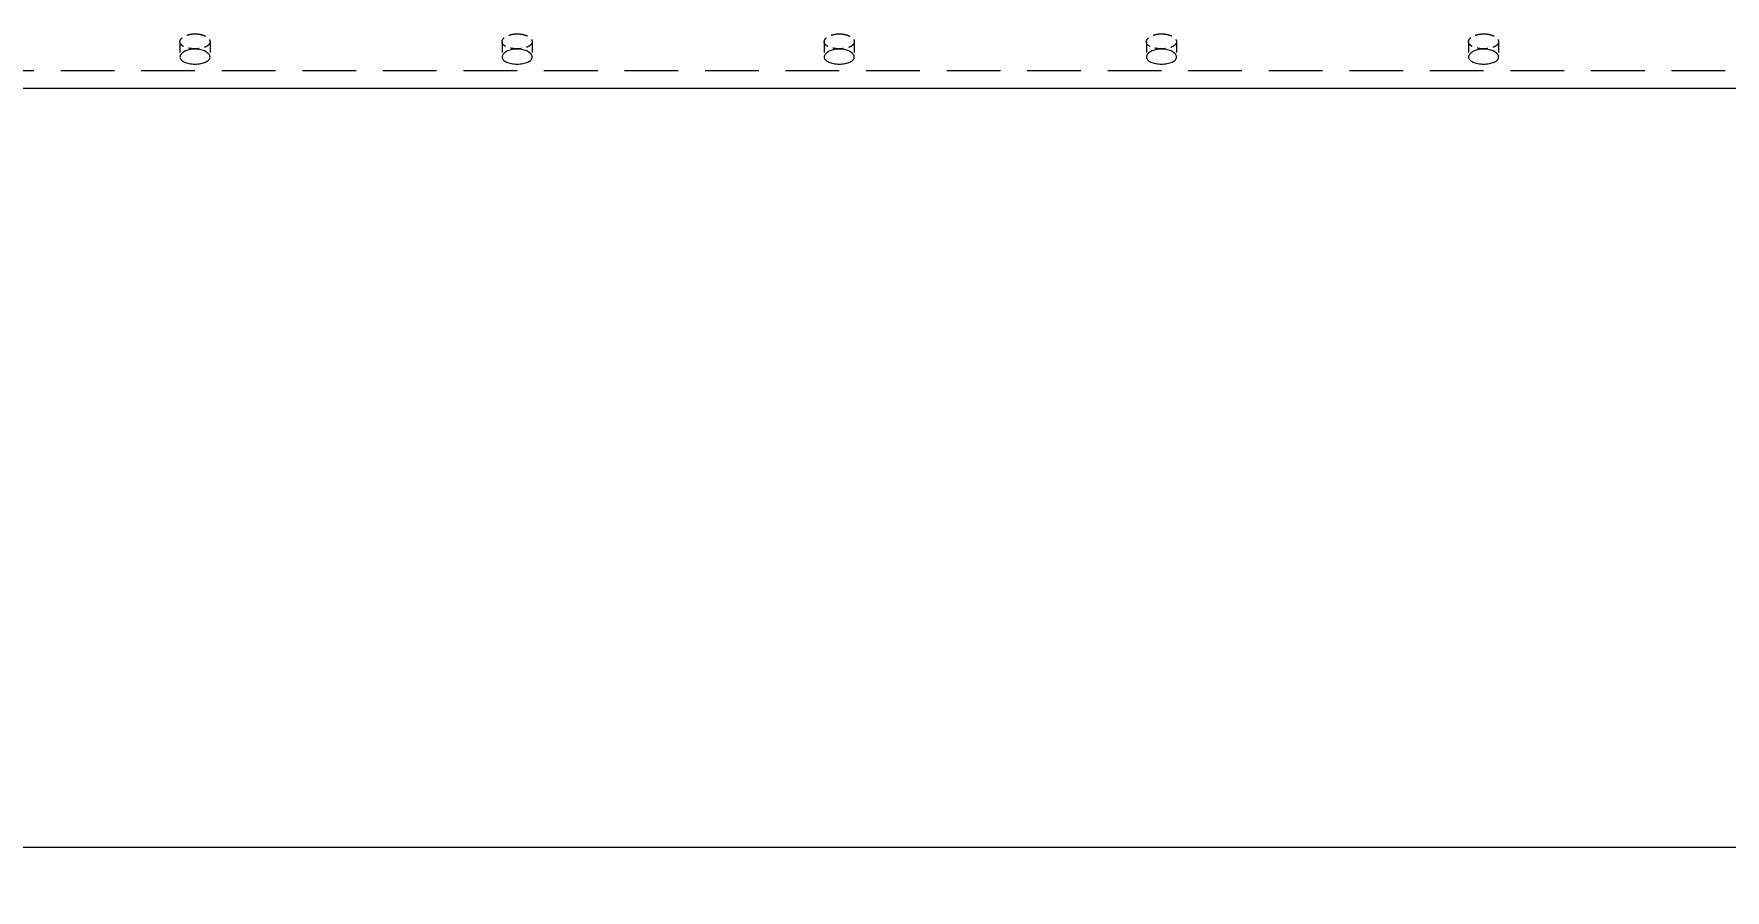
# Model space of a CAD drawing. Header units: millimetres. Extents: x -46397 to 283259, y -8690 to 23983.
# Drawn here: x 159347 to 160134, y -67 to 332 of the extents above; entities that cross this region are included whole.
import ezdxf

# ---------------------------------------------------------------- set-up
doc = ezdxf.new("R2010")
doc.units = ezdxf.units.MM
doc.linetypes.add('HIDDENX2', pattern=[0.75, 0.5, -0.25])
doc.layers.get('Defpoints').update_dxf_attribs({"lineweight": 0})
doc.layers.add('flashshoot', color=7, linetype='Continuous')
doc.layers.add('PHANTOM 2', color=8, linetype='Continuous', lineweight=0)
doc.styles.add('GHI CHÚ 1', font='isocp_IV25.ttf', dxfattribs={"width": 0.8})
doc.dimstyles.new('1-30SCALE', dxfattribs={"dimtxt": 75, "dimasz": 75, "dimexe": 37.5, "dimexo": 30, "dimgap": 30, "dimtad": 1, "dimtoh": 1, "dimdec": 0, "dimdsep": 46, "dimtxsty": 'GHI CHÚ 1', "dimcen": 0.09, "dimclrd": 256, "dimclre": 256, "dimclrt": 2, "dimadec": 0, "dimazin": 0, "dimtfac": 1, "dimtdec": 0, "dimtofl": 0, "dimtmove": 0, "dimatfit": 3, "dimfxl": 1, "dimlwd": 0, "dimlwe": 0, "dimarcsym": 0})

# ---------------------------------------------------------------- blocks, each defined once
blk = doc.blocks.new('A$C90275d84')
at = {"color": 1, "linetype": 'HIDDENX2', "lineweight": 0, "ltscale": 50}
blk.add_line((101.37, 1960), (101.37, -3000), dxfattribs=at)
at = {"color": 2, "linetype": 'Continuous', "lineweight": 0, "ltscale": 10}
blk.add_line((109.55, 1960), (109.55, -3000), dxfattribs=at)
at = {"color": 1, "linetype": 'HIDDENX2', "lineweight": 0, "ltscale": 10}
for p, q in [((87.79, 1067), (94.87, 1067)), ((87.79, 1053), (94.87, 1053)), ((87.79, 917), (94.87, 917)), ((87.79, 903), (94.87, 903)), ((87.79, 767), (94.87, 767)), ((87.79, 753), (94.87, 753)), ((87.79, 617), (94.87, 617)), ((87.79, 603), (94.87, 603)), ((87.79, 467), (94.87, 467)), ((87.79, 453), (94.87, 453))]:
    blk.add_line(p, q, dxfattribs=at)
for points in [[(84.08, 1060), (84.08, 1059.56), (84.1, 1059.11), (84.2, 1058.2), (84.28, 1057.75), (84.48, 1056.89), (84.6, 1056.48), (84.88, 1055.71), (85.04, 1055.36), (85.38, 1054.74), (85.57, 1054.45), (85.97, 1053.93), (86.19, 1053.71), (86.64, 1053.35), (86.88, 1053.22), (87.34, 1053.04), (87.57, 1053), (88.01, 1053), (88.23, 1053.04), (88.68, 1053.22), (88.89, 1053.35), (89.3, 1053.71), (89.5, 1053.93), (89.86, 1054.45), (90.02, 1054.74), (90.3, 1055.36), (90.43, 1055.71), (90.66, 1056.48), (90.76, 1056.89), (90.92, 1057.75), (90.98, 1058.2), (91.06, 1059.11), (91.08, 1059.56), (91.08, 1060.44), (91.06, 1060.89), (90.98, 1061.8), (90.92, 1062.25), (90.76, 1063.11), (90.66, 1063.52), (90.43, 1064.29), (90.3, 1064.64), (90.02, 1065.26), (89.86, 1065.55), (89.5, 1066.07), (89.3, 1066.29), (88.89, 1066.65), (88.68, 1066.78), (88.23, 1066.96), (88.01, 1067), (87.57, 1067), (87.34, 1066.96), (86.88, 1066.78), (86.64, 1066.65), (86.19, 1066.29), (85.97, 1066.07), (85.57, 1065.55), (85.38, 1065.26), (85.04, 1064.64), (84.88, 1064.29), (84.6, 1063.52), (84.48, 1063.11), (84.28, 1062.25), (84.2, 1061.8), (84.1, 1060.89), (84.08, 1060.44), (84.08, 1060)], [(84.08, 910), (84.08, 909.56), (84.1, 909.11), (84.2, 908.2), (84.28, 907.75), (84.48, 906.89), (84.6, 906.48), (84.88, 905.71), (85.04, 905.36), (85.38, 904.74), (85.57, 904.45), (85.97, 903.93), (86.19, 903.71), (86.64, 903.35), (86.88, 903.22), (87.34, 903.04), (87.57, 903), (88.01, 903), (88.23, 903.04), (88.68, 903.22), (88.89, 903.35), (89.3, 903.71), (89.5, 903.93), (89.86, 904.45), (90.02, 904.74), (90.3, 905.36), (90.43, 905.71), (90.66, 906.48), (90.76, 906.89), (90.92, 907.75), (90.98, 908.2), (91.06, 909.11), (91.08, 909.56), (91.08, 910.44), (91.06, 910.89), (90.98, 911.8), (90.92, 912.25), (90.76, 913.11), (90.66, 913.52), (90.43, 914.29), (90.3, 914.64), (90.02, 915.26), (89.86, 915.55), (89.5, 916.07), (89.3, 916.29), (88.89, 916.65), (88.68, 916.78), (88.23, 916.96), (88.01, 917), (87.57, 917), (87.34, 916.96), (86.88, 916.78), (86.64, 916.65), (86.19, 916.29), (85.97, 916.07), (85.57, 915.55), (85.38, 915.26), (85.04, 914.64), (84.88, 914.29), (84.6, 913.52), (84.48, 913.11), (84.28, 912.25), (84.2, 911.8), (84.1, 910.89), (84.08, 910.44), (84.08, 910)], [(84.08, 760), (84.08, 759.56), (84.1, 759.11), (84.2, 758.2), (84.28, 757.75), (84.48, 756.89), (84.6, 756.48), (84.88, 755.71), (85.04, 755.36), (85.38, 754.74), (85.57, 754.45), (85.97, 753.93), (86.19, 753.71), (86.64, 753.35), (86.88, 753.22), (87.34, 753.04), (87.57, 753), (88.01, 753), (88.23, 753.04), (88.68, 753.22), (88.89, 753.35), (89.3, 753.71), (89.5, 753.93), (89.86, 754.45), (90.02, 754.74), (90.3, 755.36), (90.43, 755.71), (90.66, 756.48), (90.76, 756.89), (90.92, 757.75), (90.98, 758.2), (91.06, 759.11), (91.08, 759.56), (91.08, 760.44), (91.06, 760.89), (90.98, 761.8), (90.92, 762.25), (90.76, 763.11), (90.66, 763.52), (90.43, 764.29), (90.3, 764.64), (90.02, 765.26), (89.86, 765.55), (89.5, 766.07), (89.3, 766.29), (88.89, 766.65), (88.68, 766.78), (88.23, 766.96), (88.01, 767), (87.57, 767), (87.34, 766.96), (86.88, 766.78), (86.64, 766.65), (86.19, 766.29), (85.97, 766.07), (85.57, 765.55), (85.38, 765.26), (85.04, 764.64), (84.88, 764.29), (84.6, 763.52), (84.48, 763.11), (84.28, 762.25), (84.2, 761.8), (84.1, 760.89), (84.08, 760.44), (84.08, 760)], [(84.08, 610), (84.08, 609.56), (84.1, 609.11), (84.2, 608.2), (84.28, 607.75), (84.48, 606.89), (84.6, 606.48), (84.88, 605.71), (85.04, 605.36), (85.38, 604.74), (85.57, 604.45), (85.97, 603.93), (86.19, 603.71), (86.64, 603.35), (86.88, 603.22), (87.34, 603.04), (87.57, 603), (88.01, 603), (88.23, 603.04), (88.68, 603.22), (88.89, 603.35), (89.3, 603.71), (89.5, 603.93), (89.86, 604.45), (90.02, 604.74), (90.3, 605.36), (90.43, 605.71), (90.66, 606.48), (90.76, 606.89), (90.92, 607.75), (90.98, 608.2), (91.06, 609.11), (91.08, 609.56), (91.08, 610.44), (91.06, 610.89), (90.98, 611.8), (90.92, 612.25), (90.76, 613.11), (90.66, 613.52), (90.43, 614.29), (90.3, 614.64), (90.02, 615.26), (89.86, 615.55), (89.5, 616.07), (89.3, 616.29), (88.89, 616.65), (88.68, 616.78), (88.23, 616.96), (88.01, 617), (87.57, 617), (87.34, 616.96), (86.88, 616.78), (86.64, 616.65), (86.19, 616.29), (85.97, 616.07), (85.57, 615.55), (85.38, 615.26), (85.04, 614.64), (84.88, 614.29), (84.6, 613.52), (84.48, 613.11), (84.28, 612.25), (84.2, 611.8), (84.1, 610.89), (84.08, 610.44), (84.08, 610)], [(84.08, 460), (84.08, 459.56), (84.1, 459.11), (84.2, 458.2), (84.28, 457.75), (84.48, 456.89), (84.6, 456.48), (84.88, 455.71), (85.04, 455.36), (85.38, 454.74), (85.57, 454.45), (85.97, 453.93), (86.19, 453.71), (86.64, 453.35), (86.88, 453.22), (87.34, 453.04), (87.57, 453), (88.01, 453), (88.23, 453.04), (88.68, 453.22), (88.89, 453.35), (89.3, 453.71), (89.5, 453.93), (89.86, 454.45), (90.02, 454.74), (90.3, 455.36), (90.43, 455.71), (90.66, 456.48), (90.76, 456.89), (90.92, 457.75), (90.98, 458.2), (91.06, 459.11), (91.08, 459.56), (91.08, 460.44), (91.06, 460.89), (90.98, 461.8), (90.92, 462.25), (90.76, 463.11), (90.66, 463.52), (90.43, 464.29), (90.3, 464.64), (90.02, 465.26), (89.86, 465.55), (89.5, 466.07), (89.3, 466.29), (88.89, 466.65), (88.68, 466.78), (88.23, 466.96), (88.01, 467), (87.57, 467), (87.34, 466.96), (86.88, 466.78), (86.64, 466.65), (86.19, 466.29), (85.97, 466.07), (85.57, 465.55), (85.38, 465.26), (85.04, 464.64), (84.88, 464.29), (84.6, 463.52), (84.48, 463.11), (84.28, 462.25), (84.2, 461.8), (84.1, 460.89), (84.08, 460.44), (84.08, 460)]]:
    blk.add_open_spline(points, degree=3, knots=[0, 0, 0, 0, 1.318854, 1.318854, 2.637708, 2.637708, 3.956563, 3.956563, 5.275417, 5.275417, 6.59427, 6.59427, 7.913123, 7.913123, 9.231977, 9.231977, 10.55083, 10.55083, 11.869683, 11.869683, 13.188536, 13.188536, 14.507389, 14.507389, 15.826243, 15.826243, 17.145097, 17.145097, 18.463951, 18.463951, 19.782805, 19.782805, 21.10166, 21.10166, 22.420514, 22.420514, 23.739368, 23.739368, 25.058222, 25.058222, 26.377077, 26.377077, 27.69593, 27.69593, 29.014783, 29.014783, 30.333636, 30.333636, 31.652489, 31.652489, 32.971343, 32.971343, 34.290196, 34.290196, 35.609049, 35.609049, 36.927902, 36.927902, 38.246757, 38.246757, 39.565611, 39.565611, 40.884465, 40.884465, 42.203319, 42.203319, 42.203319, 42.203319], dxfattribs=at)
at = {"color": 2, "linetype": 'Continuous', "lineweight": 0, "ltscale": 10}
for points in [[(91.18, 1060), (91.18, 1060.44), (91.2, 1060.89), (91.3, 1061.8), (91.38, 1062.25), (91.57, 1063.11), (91.69, 1063.52), (91.98, 1064.29), (92.13, 1064.64), (92.47, 1065.26), (92.66, 1065.55), (93.06, 1066.07), (93.28, 1066.29), (93.73, 1066.65), (93.96, 1066.78), (94.42, 1066.96), (94.65, 1067), (95.09, 1067), (95.32, 1066.96), (95.76, 1066.78), (95.98, 1066.65), (96.39, 1066.29), (96.59, 1066.07), (96.94, 1065.55), (97.11, 1065.26), (97.39, 1064.64), (97.53, 1064.29), (97.76, 1063.52), (97.86, 1063.11), (98.02, 1062.25), (98.08, 1061.8), (98.16, 1060.89), (98.18, 1060.44), (98.18, 1059.56), (98.16, 1059.11), (98.08, 1058.2), (98.02, 1057.75), (97.86, 1056.89), (97.76, 1056.48), (97.53, 1055.71), (97.39, 1055.36), (97.11, 1054.74), (96.94, 1054.45), (96.59, 1053.93), (96.39, 1053.71), (95.98, 1053.35), (95.76, 1053.22), (95.32, 1053.04), (95.09, 1053), (94.65, 1053), (94.42, 1053.04), (93.96, 1053.22), (93.73, 1053.35), (93.28, 1053.71), (93.06, 1053.93), (92.66, 1054.45), (92.47, 1054.74), (92.13, 1055.36), (91.98, 1055.71), (91.69, 1056.48), (91.57, 1056.89), (91.38, 1057.75), (91.3, 1058.2), (91.2, 1059.11), (91.18, 1059.56), (91.18, 1060)], [(91.18, 910), (91.18, 910.44), (91.2, 910.89), (91.3, 911.8), (91.38, 912.25), (91.57, 913.11), (91.69, 913.52), (91.98, 914.29), (92.13, 914.64), (92.47, 915.26), (92.66, 915.55), (93.06, 916.07), (93.28, 916.29), (93.73, 916.65), (93.96, 916.78), (94.42, 916.96), (94.65, 917), (95.09, 917), (95.32, 916.96), (95.76, 916.78), (95.98, 916.65), (96.39, 916.29), (96.59, 916.07), (96.94, 915.55), (97.11, 915.26), (97.39, 914.64), (97.53, 914.29), (97.76, 913.52), (97.86, 913.11), (98.02, 912.25), (98.08, 911.8), (98.16, 910.89), (98.18, 910.44), (98.18, 909.56), (98.16, 909.11), (98.08, 908.2), (98.02, 907.75), (97.86, 906.89), (97.76, 906.48), (97.53, 905.71), (97.39, 905.36), (97.11, 904.74), (96.94, 904.45), (96.59, 903.93), (96.39, 903.71), (95.98, 903.35), (95.76, 903.22), (95.32, 903.04), (95.09, 903), (94.65, 903), (94.42, 903.04), (93.96, 903.22), (93.73, 903.35), (93.28, 903.71), (93.06, 903.93), (92.66, 904.45), (92.47, 904.74), (92.13, 905.36), (91.98, 905.71), (91.69, 906.48), (91.57, 906.89), (91.38, 907.75), (91.3, 908.2), (91.2, 909.11), (91.18, 909.56), (91.18, 910)], [(91.18, 760), (91.18, 760.44), (91.2, 760.89), (91.3, 761.8), (91.38, 762.25), (91.57, 763.11), (91.69, 763.52), (91.98, 764.29), (92.13, 764.64), (92.47, 765.26), (92.66, 765.55), (93.06, 766.07), (93.28, 766.29), (93.73, 766.65), (93.96, 766.78), (94.42, 766.96), (94.65, 767), (95.09, 767), (95.32, 766.96), (95.76, 766.78), (95.98, 766.65), (96.39, 766.29), (96.59, 766.07), (96.94, 765.55), (97.11, 765.26), (97.39, 764.64), (97.53, 764.29), (97.76, 763.52), (97.86, 763.11), (98.02, 762.25), (98.08, 761.8), (98.16, 760.89), (98.18, 760.44), (98.18, 759.56), (98.16, 759.11), (98.08, 758.2), (98.02, 757.75), (97.86, 756.89), (97.76, 756.48), (97.53, 755.71), (97.39, 755.36), (97.11, 754.74), (96.94, 754.45), (96.59, 753.93), (96.39, 753.71), (95.98, 753.35), (95.76, 753.22), (95.32, 753.04), (95.09, 753), (94.65, 753), (94.42, 753.04), (93.96, 753.22), (93.73, 753.35), (93.28, 753.71), (93.06, 753.93), (92.66, 754.45), (92.47, 754.74), (92.13, 755.36), (91.98, 755.71), (91.69, 756.48), (91.57, 756.89), (91.38, 757.75), (91.3, 758.2), (91.2, 759.11), (91.18, 759.56), (91.18, 760)], [(91.18, 610), (91.18, 610.44), (91.2, 610.89), (91.3, 611.8), (91.38, 612.25), (91.57, 613.11), (91.69, 613.52), (91.98, 614.29), (92.13, 614.64), (92.47, 615.26), (92.66, 615.55), (93.06, 616.07), (93.28, 616.29), (93.73, 616.65), (93.96, 616.78), (94.42, 616.96), (94.65, 617), (95.09, 617), (95.32, 616.96), (95.76, 616.78), (95.98, 616.65), (96.39, 616.29), (96.59, 616.07), (96.94, 615.55), (97.11, 615.26), (97.39, 614.64), (97.53, 614.29), (97.76, 613.52), (97.86, 613.11), (98.02, 612.25), (98.08, 611.8), (98.16, 610.89), (98.18, 610.44), (98.18, 609.56), (98.16, 609.11), (98.08, 608.2), (98.02, 607.75), (97.86, 606.89), (97.76, 606.48), (97.53, 605.71), (97.39, 605.36), (97.11, 604.74), (96.94, 604.45), (96.59, 603.93), (96.39, 603.71), (95.98, 603.35), (95.76, 603.22), (95.32, 603.04), (95.09, 603), (94.65, 603), (94.42, 603.04), (93.96, 603.22), (93.73, 603.35), (93.28, 603.71), (93.06, 603.93), (92.66, 604.45), (92.47, 604.74), (92.13, 605.36), (91.98, 605.71), (91.69, 606.48), (91.57, 606.89), (91.38, 607.75), (91.3, 608.2), (91.2, 609.11), (91.18, 609.56), (91.18, 610)], [(91.18, 460), (91.18, 460.44), (91.2, 460.89), (91.3, 461.8), (91.38, 462.25), (91.57, 463.11), (91.69, 463.52), (91.98, 464.29), (92.13, 464.64), (92.47, 465.26), (92.66, 465.55), (93.06, 466.07), (93.28, 466.29), (93.73, 466.65), (93.96, 466.78), (94.42, 466.96), (94.65, 467), (95.09, 467), (95.32, 466.96), (95.76, 466.78), (95.98, 466.65), (96.39, 466.29), (96.59, 466.07), (96.94, 465.55), (97.11, 465.26), (97.39, 464.64), (97.53, 464.29), (97.76, 463.52), (97.86, 463.11), (98.02, 462.25), (98.08, 461.8), (98.16, 460.89), (98.18, 460.44), (98.18, 459.56), (98.16, 459.11), (98.08, 458.2), (98.02, 457.75), (97.86, 456.89), (97.76, 456.48), (97.53, 455.71), (97.39, 455.36), (97.11, 454.74), (96.94, 454.45), (96.59, 453.93), (96.39, 453.71), (95.98, 453.35), (95.76, 453.22), (95.32, 453.04), (95.09, 453), (94.65, 453), (94.42, 453.04), (93.96, 453.22), (93.73, 453.35), (93.28, 453.71), (93.06, 453.93), (92.66, 454.45), (92.47, 454.74), (92.13, 455.36), (91.98, 455.71), (91.69, 456.48), (91.57, 456.89), (91.38, 457.75), (91.3, 458.2), (91.2, 459.11), (91.18, 459.56), (91.18, 460)]]:
    blk.add_open_spline(points, degree=3, knots=[0, 0, 0, 0, 1.318789, 1.318789, 2.637578, 2.637578, 3.956368, 3.956368, 5.275157, 5.275157, 6.593945, 6.593945, 7.912734, 7.912734, 9.231522, 9.231522, 10.550311, 10.550311, 11.869099, 11.869099, 13.187888, 13.187888, 14.506676, 14.506676, 15.825465, 15.825465, 17.144254, 17.144254, 18.463043, 18.463043, 19.781833, 19.781833, 21.100622, 21.100622, 22.419411, 22.419411, 23.7382, 23.7382, 25.05699, 25.05699, 26.375779, 26.375779, 27.694567, 27.694567, 29.013356, 29.013356, 30.332144, 30.332144, 31.650933, 31.650933, 32.969721, 32.969721, 34.28851, 34.28851, 35.607298, 35.607298, 36.926087, 36.926087, 38.244876, 38.244876, 39.563665, 39.563665, 40.882454, 40.882454, 42.201244, 42.201244, 42.201244, 42.201244], dxfattribs=at)
blk = doc.blocks.new('*D621')
at = {"layer": 'Defpoints', "color": 0, "transparency": 16777216}
for p in [(156121.93, 321.49, -1.5), (160771.93, 321.49, -1.5), (160771.93, -46.65)]:
    blk.add_point(p, dxfattribs=at)
at = {"layer": 'PHANTOM 2', "linetype": 'Continuous', "lineweight": 0, "transparency": 16777216}
for p, q in [((156121.93, 301.49), (156121.93, -66.65)), ((160771.93, 301.49), (160771.93, -66.65)), ((156166.93, -46.65), (160726.93, -46.65))]:
    blk.add_line(p, q, dxfattribs=at)
at = {"layer": 'PHANTOM 2', "transparency": 16777216}
for points in [[(156166.93, -39.15), (156166.93, -54.15), (156121.93, -46.65)], [(160726.93, -39.15), (160726.93, -54.15), (160771.93, -46.65)]]:
    blk.add_solid(points, dxfattribs=at)
at = {"layer": 'PHANTOM 2', "color": 2, "transparency": 16777216, "insert": (158446.93, -0.53), "char_height": 50, "attachment_point": 5, "style": 'GHI CHÚ 1'}
blk.add_mtext('P150x31=4650', dxfattribs=at)

msp = doc.modelspace()

# ---------------------------------------------------------------- block references
at = {"layer": 'flashshoot', "rotation": 270}
msp.add_blockref('A$C90275d84', (158961.93, 416.21, -1.5), dxfattribs=at)

# ---------------------------------------------------------------- dimensions: what is measured, and where the dimension line sits
at = {"layer": 'PHANTOM 2'}
dim = msp.add_linear_dim(base=(160771.93, -46.65), p1=(156121.93, 321.49, -1.5), p2=(160771.93, 321.49, -1.5), text='P150x31=<>', dimstyle='1-30SCALE', override={"dimtxt": 50, "dimasz": 45, "dimexe": 20, "dimexo": 20, "dimgap": 20, "dimpost": '', "dimtmove": 1}, dxfattribs=at)
dim.commit()
dim.dimension.update_dxf_attribs({"geometry": '*D621', "text_midpoint": (158446.93, -0.53)})

doc.saveas('drawing.dxf')
